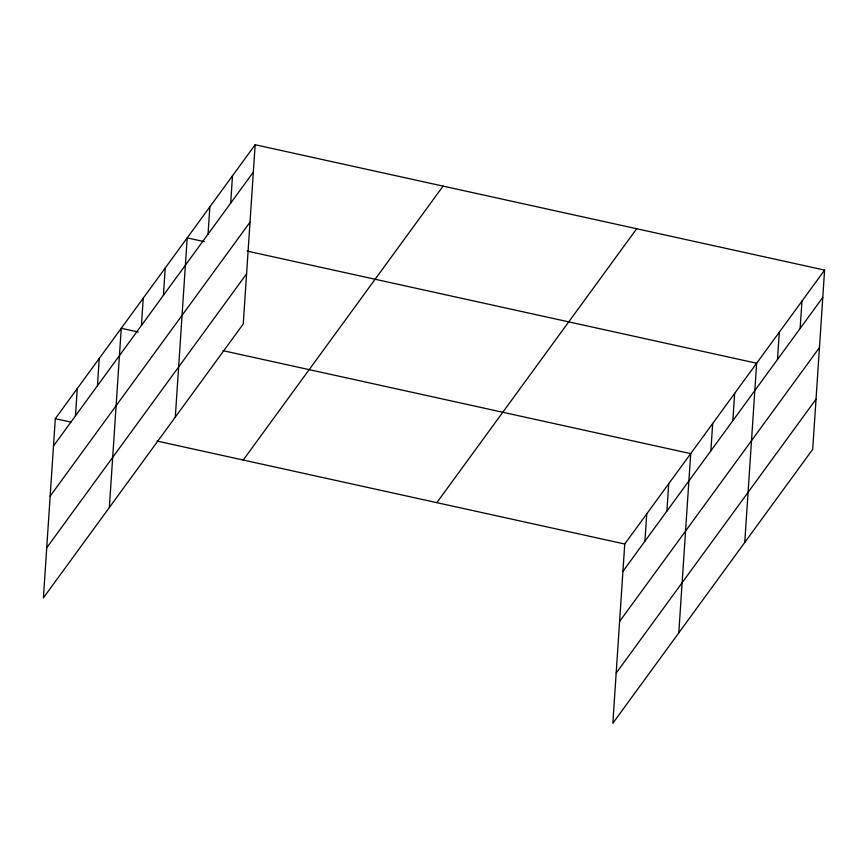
<?xml version="1.0" encoding="UTF-8"?>
<svg xmlns="http://www.w3.org/2000/svg" width="868" height="868" viewBox="0 0 868 868"><rect width="100%" height="100%" fill="white"/><g stroke="black" fill="none" stroke-linecap="round" stroke-linejoin="round"><path stroke-width="1.3" d="M255.159 144.75L55.302 418.669L43.4 597.9L243.257 323.981L255.159 144.75L824.6 270.1L812.698 449.331L612.841 723.25L624.743 544.019L824.6 270.1M75.473 415.859L77.285 388.538M97.455 385.728L99.267 358.408M109.346 507.509L121.26 328.278L138.218 332.01M141.43 325.467L143.242 298.147M163.412 295.337L165.224 268.017M175.303 417.107L187.206 237.886L204.175 241.619M208.038 234.154L209.861 206.844M230.693 203.112L232.505 175.803M644.913 541.209L646.736 513.889M666.906 511.068L668.718 483.758M678.798 632.848L690.7 453.628L223.043 350.683M710.87 450.807L712.682 423.497M732.852 420.676L734.664 393.367M744.744 542.457L756.646 363.236L247.239 251.102M777.489 359.504L779.301 332.194M800.133 328.462L801.945 301.142M53.49 445.989L253.347 172.07M50.16 496.116L250.017 222.197M46.731 547.762L246.577 273.854M243.224 460.04L443.071 186.121M436.832 502.659L636.689 228.74M622.931 571.339L822.788 297.42M619.6 621.466L819.457 347.547M616.171 673.112L816.029 399.193M55.302 418.669L70.959 422.119M157.097 441.074L624.743 544.019"/></g></svg>
